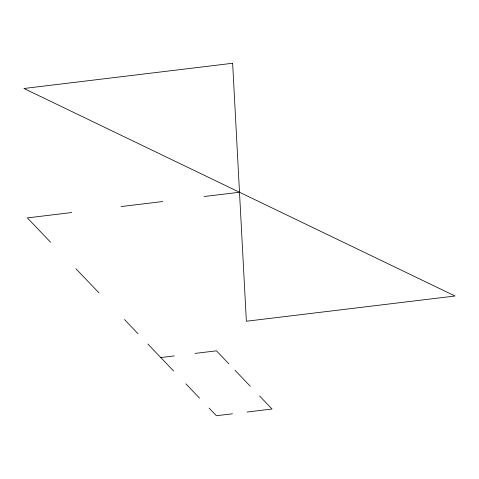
<?xml version="1.0" encoding="UTF-8"?>
<svg xmlns="http://www.w3.org/2000/svg" width="479" height="479" viewBox="0 0 479 479"><rect width="100%" height="100%" fill="white"/><g stroke="black" fill="none" stroke-linecap="round" stroke-linejoin="round"><path stroke-width="0.72" d="M71.784 212.526L27.333 217.903L50.535 242.182M121.037 206.575L162.71 201.533M204.09 196.534L239.5 192.253M160.782 357.556L174.326 355.915M195.019 353.418L216.436 350.826L228.83 363.8M232.501 413.796L216.388 415.742L209.078 408.096M247.068 412.036L272.036 409.018L259.576 395.977M235.039 370.297L250.325 386.296M75.921 268.743L98.997 292.897M124.444 319.529L138.096 333.815M147.843 344.018L173.614 370.98M185.858 383.793L199.557 398.127M232.638 63.258L23.95 88.489L455.05 296.01L246.362 321.241L232.638 63.258"/></g></svg>
